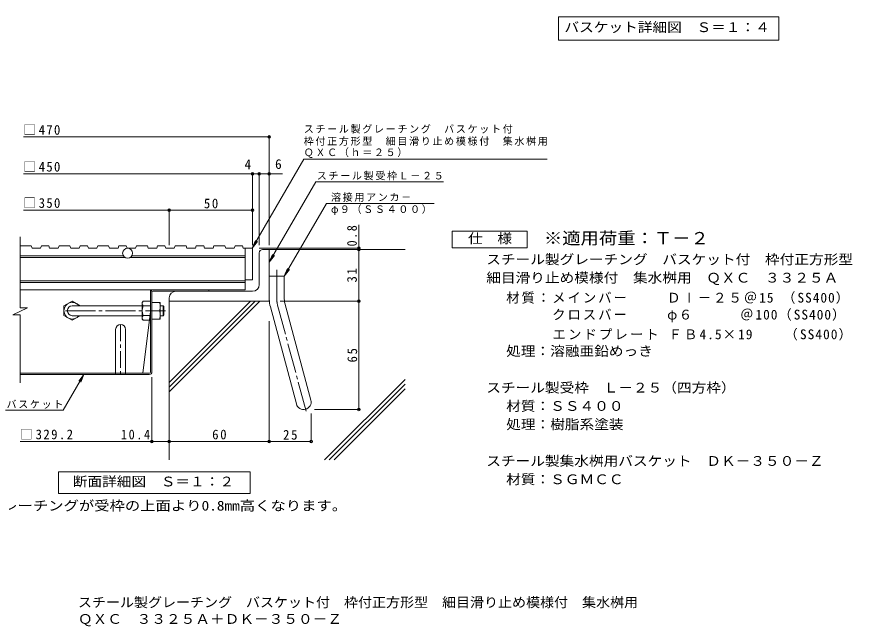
# Model space of a CAD drawing. Units: millimetres on the paper, enlarged 4 times, with parts at other scales. Extents: x -913 to 825, y -789 to 748.
# Drawn here: x -280 to 722, y -789 to -58 of the extents above; entities that cross this region are included whole.
import ezdxf
from ezdxf.enums import TextEntityAlignment as Align

# ---------------------------------------------------------------- set-up
doc = ezdxf.new("R2010")
doc.units = ezdxf.units.MM
doc.header["$LTSCALE"] = 4
doc.header["$PDMODE"] = 32
doc.header["$PDSIZE"] = 3.2
doc.linetypes.add('CHAIN1', pattern=[8, 5, -1, 1, -1])
doc.linetypes.add('CHAIN2', pattern=[12, 9, -1, 1, -1])
for name, color, linetype, lineweight in [('A-5', 7, 'Continuous', 9), ('D-0', 3, 'Continuous', 9), ('D-1', 2, 'Continuous', 9), ('D-2', 3, 'Continuous', 9), ('D-4', 7, 'Continuous', 9), ('D-5', 7, 'Continuous', 9), ('D-6', 6, 'Continuous', 5), ('D-7', 2, 'Continuous', 9), ('D-9', 2, 'Continuous', 9), ('D-B', 2, 'Continuous', 9)]:
    doc.layers.add(name, color=color, linetype=linetype, lineweight=lineweight)
doc.layers.add('F-5_F-5ﾚｲﾔ', color=2, linetype='Continuous')
doc.styles.add('ＭＳ ゴシック', font='')
doc.styles.get('ＭＳ ゴシック').set_extended_font_data('MS Gothic')

msp = doc.modelspace()

# ---------------------------------------------------------------- linework, layer by layer
at = {"layer": 'A-5'}
for p, q in [((369.898, -57.592), (369.898, -85.592)), ((369.898, -57.592), (633.898, -57.592)), ((633.898, -57.592), (633.898, -85.592)), ((369.898, -85.592), (633.898, -85.592))]:
    msp.add_line(p, q, dxfattribs=at)
at = {"layer": 'D-0', "color": 2, "linetype": 'CHAIN1'}
msp.add_line((-155.586, -427.142), (-155.586, -487.142), dxfattribs=at)
at = {"layer": 'D-0', "color": 2}
for p, q in [((-161.586, -433.142), (-161.586, -485.542)), ((-149.586, -433.142), (-149.586, -485.542)), ((-161.586, -485.542), (-161.586, -487.142)), ((-149.586, -485.542), (-149.586, -487.142))]:
    msp.add_line(p, q, dxfattribs=at)
msp.add_arc((-155.586, -433.142), 6, 0, 180, dxfattribs=at)
at = {"layer": 'D-1'}
for p, q in [((14.798, -337.142), (22.798, -337.142)), ((22.798, -399.142), (22.798, -337.142)), ((10.798, -341.142), (10.798, -379.142)), ((22.798, -369.142), (40.798, -369.142)), ((40.798, -396.772), (40.798, -369.142)), ((-89.202, -387.142), (2.798, -387.142)), ((-97.202, -395.142), (-97.202, -399.142)), ((22.798, -399.142), (-97.202, -399.142)), ((24.025, -406.09), (55.209, -522.472)), ((41.411, -401.431), (72.596, -517.813))]:
    msp.add_line(p, q, dxfattribs=at)
at = {"layer": 'D-1', "linetype": 'CHAIN2'}
for p, q in [((31.798, -396.772), (31.798, -361.532)), ((32.718, -403.76), (67.641, -534.094))]:
    msp.add_line(p, q, dxfattribs=at)
at = {"layer": 'D-1', "color": 3}
for p, q in [((-129.602, -404.542), (-213.602, -404.542)), ((-108.009, -404.542), (-104.609, -404.542)), ((-104.609, -416.542), (-104.609, -404.542)), ((-104.609, -404.542), (-103.609, -405.542)), ((-103.609, -415.542), (-103.609, -405.542)), ((-129.602, -416.542), (-213.602, -416.542)), ((-108.009, -416.542), (-104.609, -416.542)), ((-104.609, -416.542), (-103.609, -415.542))]:
    msp.add_line(p, q, dxfattribs=at)
at = {"layer": 'D-1'}
for centre, radius, start, end in [((14.798, -341.142), 4, 90, 180), ((2.798, -379.142), 8, 270, 0), ((-89.202, -395.142), 8, 90, 180), ((58.798, -396.772), 36, 180, 195), ((58.798, -396.772), 18, 180, 195.00002), ((63.902, -520.142), 9, 195.00014, 14.99991)]:
    msp.add_arc(centre, radius, start, end, dxfattribs=at)
at = {"layer": 'D-1', "linetype": 'CHAIN2'}
msp.add_arc((58.798, -396.772), 27, 180, 194.99995, dxfattribs=at)
at = {"layer": 'D-1', "color": 3}
msp.add_arc((-213.602, -410.542), 6, 90, 270, dxfattribs=at)
at = {"layer": 'D-2'}
for p, q in [((-276.269, -407.201), (-276.269, -321.742)), ((-262.862, -332.542), (-261.839, -335.542)), ((-251.613, -335.542), (-261.839, -335.542)), ((-241.775, -332.542), (-240.753, -335.542)), ((-230.526, -335.542), (-240.753, -335.542)), ((-216.409, -332.542), (-215.386, -335.542)), ((-205.16, -335.542), (-215.386, -335.542)), ((-195.323, -332.542), (-194.3, -335.542)), ((-184.073, -335.542), (-194.3, -335.542)), ((-169.956, -332.542), (-168.934, -335.542)), ((-158.707, -335.542), (-168.934, -335.542)), ((-148.87, -332.542), (-147.847, -335.542)), ((-137.621, -335.542), (-147.847, -335.542)), ((-123.504, -332.542), (-122.481, -335.542)), ((-102.417, -332.542), (-101.394, -335.542)), ((-91.168, -335.542), (-101.394, -335.542)), ((-77.051, -332.542), (-76.028, -335.542)), ((-55.964, -332.542), (-54.942, -335.542)), ((-44.715, -335.542), (-54.942, -335.542)), ((-30.598, -332.542), (-29.575, -335.542)), ((-9.512, -332.542), (-8.489, -335.542)), ((2.798, -335.542), (-8.489, -335.542)), ((-6.202, -335.542), (-6.202, -385.542)), ((2.798, -335.542), (2.798, -373.542)), ((-152.398, -344.542), (-276.269, -344.542)), ((-150.519, -346.542), (-276.269, -346.542)), ((-6.202, -346.542), (-143.886, -346.542)), ((-6.202, -344.542), (-142.006, -344.542)), ((-6.202, -374.542), (-276.269, -374.542)), ((-6.202, -376.542), (-276.269, -376.542)), ((2.798, -373.542), (-6.202, -373.542)), ((-6.202, -385.542), (-276.269, -385.542)), ((-285.116, -415.484), (-267.277, -407.201)), ((-267.277, -407.201), (-276.269, -407.201)), ((-285.116, -415.484), (-276.269, -415.484)), ((-276.269, -497.142), (-276.269, -415.484))]:
    msp.add_line(p, q, dxfattribs=at)
for points in [[(-262.862, -332.542), (-275.957, -332.542), (-276.269, -333.46)], [(-241.775, -332.542), (-250.59, -332.542), (-251.613, -335.542)], [(-216.409, -332.542), (-229.504, -332.542), (-230.526, -335.542)], [(-195.323, -332.542), (-204.137, -332.542), (-205.16, -335.542)], [(-169.956, -332.542), (-183.051, -332.542), (-184.073, -335.542)], [(-148.87, -332.542), (-157.685, -332.542), (-158.707, -335.542)], [(-123.504, -332.542), (-136.598, -332.542), (-137.621, -335.542)], [(-102.417, -332.542), (-111.232, -332.542), (-112.254, -335.542), (-122.481, -335.542)], [(-77.051, -332.542), (-90.145, -332.542), (-91.168, -335.542)], [(-55.964, -332.542), (-64.779, -332.542), (-65.802, -335.542), (-76.028, -335.542)], [(-30.598, -332.542), (-43.693, -332.542), (-44.715, -335.542)], [(-9.512, -332.542), (-18.326, -332.542), (-19.349, -335.542), (-29.575, -335.542)]]:
    msp.add_lwpolyline(points, dxfattribs=at)
msp.add_circle((-147.202, -341.542), 6, dxfattribs=at)
at = {"layer": 'D-4'}
for p, q in [((-272.27, -201.995), (22.798, -201.995)), ((22.798, -331.96), (22.798, -200.795)), ((-272.27, -246.274), (38.463, -246.274)), ((2.798, -331.96), (2.798, -245.074)), ((10.798, -331.96), (10.798, -245.074)), ((-272.27, -289.774), (2.798, -289.774)), ((-97.202, -331.96), (-97.202, -288.574)), ((130.309, -335.542), (130.309, -307.342)), ((131.509, -335.542), (10.798, -335.542)), ((130.309, -337.142), (130.309, -335.542)), ((130.309, -529.142), (130.309, -337.142)), ((35.798, -399.142), (131.509, -399.142)), ((22.798, -423.142), (22.798, -568.766)), ((-118.002, -568.766), (-118.002, -490.342)), ((76.903, -529.142), (131.509, -529.142)), ((72.902, -534.142), (72.902, -568.766)), ((-118.002, -567.566), (-276.269, -567.566)), ((-97.202, -567.566), (-118.002, -567.566)), ((-97.202, -567.566), (72.902, -567.566))]:
    msp.add_line(p, q, dxfattribs=at)
for p in [(22.798, -201.995), (2.798, -246.274), (10.798, -246.274), (22.798, -246.274), (-97.202, -289.774), (2.798, -289.774), (130.309, -335.542), (130.309, -337.142), (130.309, -399.142), (130.309, -529.142), (-118.002, -567.566), (-97.202, -567.566), (22.798, -567.566), (72.902, -567.566)]:
    msp.add_point(p, dxfattribs=at)
at = {"layer": 'D-5'}
for p, q in [((2.336, -335.542), (64.103, -228.558)), ((64.103, -228.558), (356.103, -228.558)), ((40.798, -369.142), (91.293, -281.681)), ((91.293, -281.681), (220.751, -281.681)), ((2.336, -335.542), (6.162, -326.304)), ((2.336, -335.542), (8.423, -327.609)), ((22.798, -352.337), (26.624, -343.099)), ((22.798, -352.337), (28.885, -344.404)), ((40.798, -369.142), (44.624, -359.904)), ((40.798, -369.142), (46.885, -361.209)), ((-224.433, -530.149), (-199.602, -487.142)), ((-199.602, -487.142), (-205.69, -495.075)), ((-199.602, -487.142), (-203.429, -496.381)), ((-293.68, -530.149), (-224.433, -530.149))]:
    msp.add_line(p, q, dxfattribs=at)
msp.add_lwpolyline([(22.798, -352.337), (78.506, -255.848), (231.753, -255.848)], dxfattribs=at)
at = {"layer": 'D-5', "color": 2}
for points in [[(242.224, -335.142), (242.224, -315.141), (332.224, -315.141), (332.224, -335.142)], [(-230, -630), (-230, -604), (0, -604), (0, -630)]]:
    msp.add_lwpolyline(points, close=True, dxfattribs=at)
at = {"layer": 'D-6'}
for p, q in [((22.798, -337.142), (185.798, -337.142)), ((-97.202, -399.142), (-97.202, -589.768)), ((-97.202, -496.612), (0.268, -399.142)), ((-97.202, -507.924), (11.58, -399.142)), ((-97.202, -502.268), (5.924, -399.142)), ((89.089, -589.768), (185.799, -493.06)), ((94.746, -589.768), (185.799, -498.716)), ((100.402, -589.768), (185.799, -504.371))]:
    msp.add_line(p, q, dxfattribs=at)
at = {"layer": 'D-7'}
for p, q in [((-119.602, -385.542), (-276.269, -385.542)), ((-119.602, -385.542), (-119.602, -387.142)), ((-119.602, -387.142), (-119.602, -388.742)), ((-119.602, -388.742), (-119.602, -484.209)), ((-118.002, -388.475), (-118.002, -483.942)), ((-116.669, -387.142), (-49.602, -387.142)), ((-119.609, -411.542), (-128.834, -485.542)), ((-276.269, -485.542), (-120.936, -485.542)), ((-121.202, -487.142), (-276.269, -487.142))]:
    msp.add_line(p, q, dxfattribs=at)
msp.add_lwpolyline([(-116.402, -385.542), (-49.602, -385.542), (-49.602, -387.142)], dxfattribs=at)
for centre, radius, start, end in [((-116.402, -388.742), 3.2, 90, 180), ((-116.669, -388.475), 1.333, 90, 180), ((-121.202, -483.942), 3.2, 270, 0), ((-120.936, -484.209), 1.333, 270, 0)]:
    msp.add_arc(centre, radius, start, end, dxfattribs=at)
at = {"layer": 'D-9'}
for p, q in [((-213.602, -399.042), (-223.602, -404.816)), ((-213.602, -399.042), (-204.076, -404.542)), ((-118.009, -420.542), (-118.009, -400.542)), ((-118.009, -400.542), (-108.009, -400.542)), ((-108.009, -420.542), (-108.009, -400.542)), ((-223.602, -404.816), (-223.602, -416.269)), ((-118.009, -410.542), (-108.875, -410.542)), ((-213.602, -422.042), (-223.602, -416.269)), ((-213.602, -422.042), (-204.076, -416.542)), ((-118.009, -420.542), (-108.009, -420.542))]:
    msp.add_line(p, q, dxfattribs=at)
for centre, radius, start, end in [((-213.602, -410.542), 10, 36.87019, 323.12981), ((-122.876, -405.542), 14.866, 340.34633, 19.65366), ((-122.876, -415.542), 14.866, 340.34633, 19.65366)]:
    msp.add_arc(centre, radius, start, end, dxfattribs=at)
at = {"layer": 'D-B'}
for p, q in [((-129.602, -400.542), (-128.736, -399.042)), ((-129.602, -420.542), (-129.602, -400.542)), ((-119.602, -399.042), (-128.736, -399.042)), ((-128.736, -404.816), (-119.602, -404.816)), ((-129.602, -420.542), (-128.736, -422.042)), ((-128.736, -416.269), (-119.602, -416.269)), ((-119.602, -422.042), (-128.736, -422.042))]:
    msp.add_line(p, q, dxfattribs=at)
at = {"layer": 'D-B', "color": 3, "linetype": 'CHAIN2'}
msp.add_line((-221.602, -410.542), (-101.609, -410.542), dxfattribs=at)
at = {"layer": 'D-B'}
for centre, radius, start, end in [((-123.038, -402.332), 6.579, 149.99998, 176.07924), ((-124.133, -401.862), 5.47, 180.2103, 212.68507), ((-110.237, -410.542), 19.365, 162.79973, 197.20026), ((-124.133, -419.222), 5.47, 147.31491, 179.78969), ((-123.038, -418.752), 6.579, 183.92075, 210)]:
    msp.add_arc(centre, radius, start, end, dxfattribs=at)

# ---------------------------------------------------------------- texts
at = {"layer": 'A-5', "color": 2, "style": 'ＭＳ ゴシック', "width": 1.1}
msp.add_text('バスケット詳細図\u3000Ｓ＝１：４', height=11.73, dxfattribs=at).set_placement((376.898, -79.592), align=Align.BOTTOM_LEFT)
at = {"layer": 'D-4', "color": 2, "style": 'ＭＳ ゴシック'}
for s, p in [('4', (-6.939, -244.274)), ('6', (29.693, -243.874))]:
    msp.add_text(s, height=11.73, dxfattribs=at).set_placement(p, align=Align.BOTTOM_LEFT)
for s, width, p in [('スチール製集水桝用バスケット\u3000ＤＫ－３５０－Ｚ', 1.1, (283.061, -600.31)), ('材質：ＳＧＭＣＣ', 1.1, (306.945, -622.31)), ('※グレーチングが受枠の上面より0.8mm高くなります。', 1.15, (-334.5, -654))]:
    msp.add_text(s, height=11.73, dxfattribs=dict(at, width=width)).set_placement(p, align=Align.BOTTOM_LEFT)
at = {"layer": 'D-4', "color": 2, "char_height": 11.73, "attachment_point": 7, "style": 'ＭＳ ゴシック'}
for s, insert in [('\\T1.21;\\W0.95;□470', (-272.27, -199.595)), ('\\T1.21;\\W0.95;□450', (-272.27, -243.874)), ('\\T1.21;\\W0.95;□350', (-272.27, -287.374)), ('\\T1.27;\\W0.95;50', (-55.702, -287.775)), ('\\T1.23;\\W0.95;□329.2', (-276.269, -565.166)), ('\\T1.28;\\W0.9;10.4', (-155.102, -565.166)), ('\\T1.27;\\W0.95;60', (-45.702, -565.166)), ('\\T1.27;\\W0.95;25', (39.349, -565.566))]:
    msp.add_mtext(s, dxfattribs=dict(at, insert=insert))
at = {"layer": 'D-4', "color": 2, "char_height": 11.73, "attachment_point": 7, "rotation": 90, "style": 'ＭＳ ゴシック'}
for s, insert in [('\\T1.27;\\W0.9;0.8', (127.909, -333.342)), ('\\T1.27;\\W0.95;31', (127.909, -376.642)), ('\\T1.27;\\W0.95;65', (128.309, -472.642))]:
    msp.add_mtext(s, dxfattribs=dict(at, insert=insert))
at = {"layer": 'D-5', "color": 2, "style": 'ＭＳ ゴシック', "width": 1.1}
for s, p in [('仕\u3000様', (261.224, -333.142)), ('スチール製グレーチング\u3000バスケット付\u3000枠付正方形型', (283.06, -358.31)), ('細目滑り止め模様付\u3000集水桝用\u3000ＱＸＣ\u3000３３２５Ａ', (283.06, -380.31)), ('処理：溶融亜鉛めっき', (306.945, -468.31)), ('スチール製受枠\u3000Ｌ－２５（四方枠）', (283.061, -512.31)), ('材質：ＳＳ４００', (306.945, -534.31)), ('処理：樹脂系塗装', (306.945, -556.31)), ('断面詳細図\u3000Ｓ＝１：２', (-213, -625))]:
    msp.add_text(s, height=11.73, dxfattribs=at).set_placement(p, align=Align.BOTTOM_LEFT)
at = {"layer": 'D-5', "char_height": 8.798, "attachment_point": 7, "style": 'ＭＳ ゴシック'}
for s, insert in [('\\T1.17;スチール製グレーチング\u3000バスケット付', (64.103, -197.839)), ('\\T1.17;枠付正方形型\u3000細目滑り止め模様付\u3000集水桝用', (64.103, -212.495)), ('\\T1.17;ＱＸＣ（ｈ＝２５）', (64.103, -227.15)), ('\\T1.17;スチール製受枠Ｌ－２５', (79.753, -253.944)), ('\\T1.17;溶接用アンカ－', (96.751, -279.818)), ('\\T1.17;φ９（ＳＳ４００）', (96.751, -295.545)), ('\\T1.17;バスケット', (-292.433, -528.246))]:
    msp.add_mtext(s, dxfattribs=dict(at, insert=insert))
at = {"layer": 'D-5', "color": 2, "char_height": 11.73, "attachment_point": 7, "style": 'ＭＳ ゴシック'}
for s, insert in [('\\T1.15;材質：メインバー\u3000\u3000\\~ＤⅠ－２５＠15\\~（SS400）', (306.945, -402.31)), ('\\T1.15;\u3000\u3000\u3000クロスバー\u3000\u3000\\~φ６\u3000\u3000\u3000＠100（SS400）', (306.945, -424.31)), ('\\T1.16;\u3000\u3000\u3000エンドプレート\\~ＦＢ4.5×19\u3000\u3000（SS400）', (306.945, -446.31))]:
    msp.add_mtext(s, dxfattribs=dict(at, insert=insert))
at = {"layer": 'F-5_F-5ﾚｲﾔ', "color": 3, "style": 'ＭＳ ゴシック', "width": 1.1}
msp.add_text('※適用荷重：Ｔ－２', height=14.66, dxfattribs=at).set_placement((352.224, -335.142), align=Align.BOTTOM_LEFT)
at = {"layer": 'F-5_F-5ﾚｲﾔ', "style": 'ＭＳ ゴシック'}
for s, width, p in [('スチール製グレーチング\u3000バスケット付\u3000枠付正方形型\u3000細目滑り止め模様付\u3000集水桝用', 1.05, (-206.779, -770)), ('ＱＸＣ\u3000３３２５Ａ＋ＤＫ－３５０－Ｚ', 1.1, (-206.779, -790))]:
    msp.add_text(s, height=11.73, dxfattribs=dict(at, width=width)).set_placement(p, align=Align.BOTTOM_LEFT)

doc.saveas('drawing.dxf')
